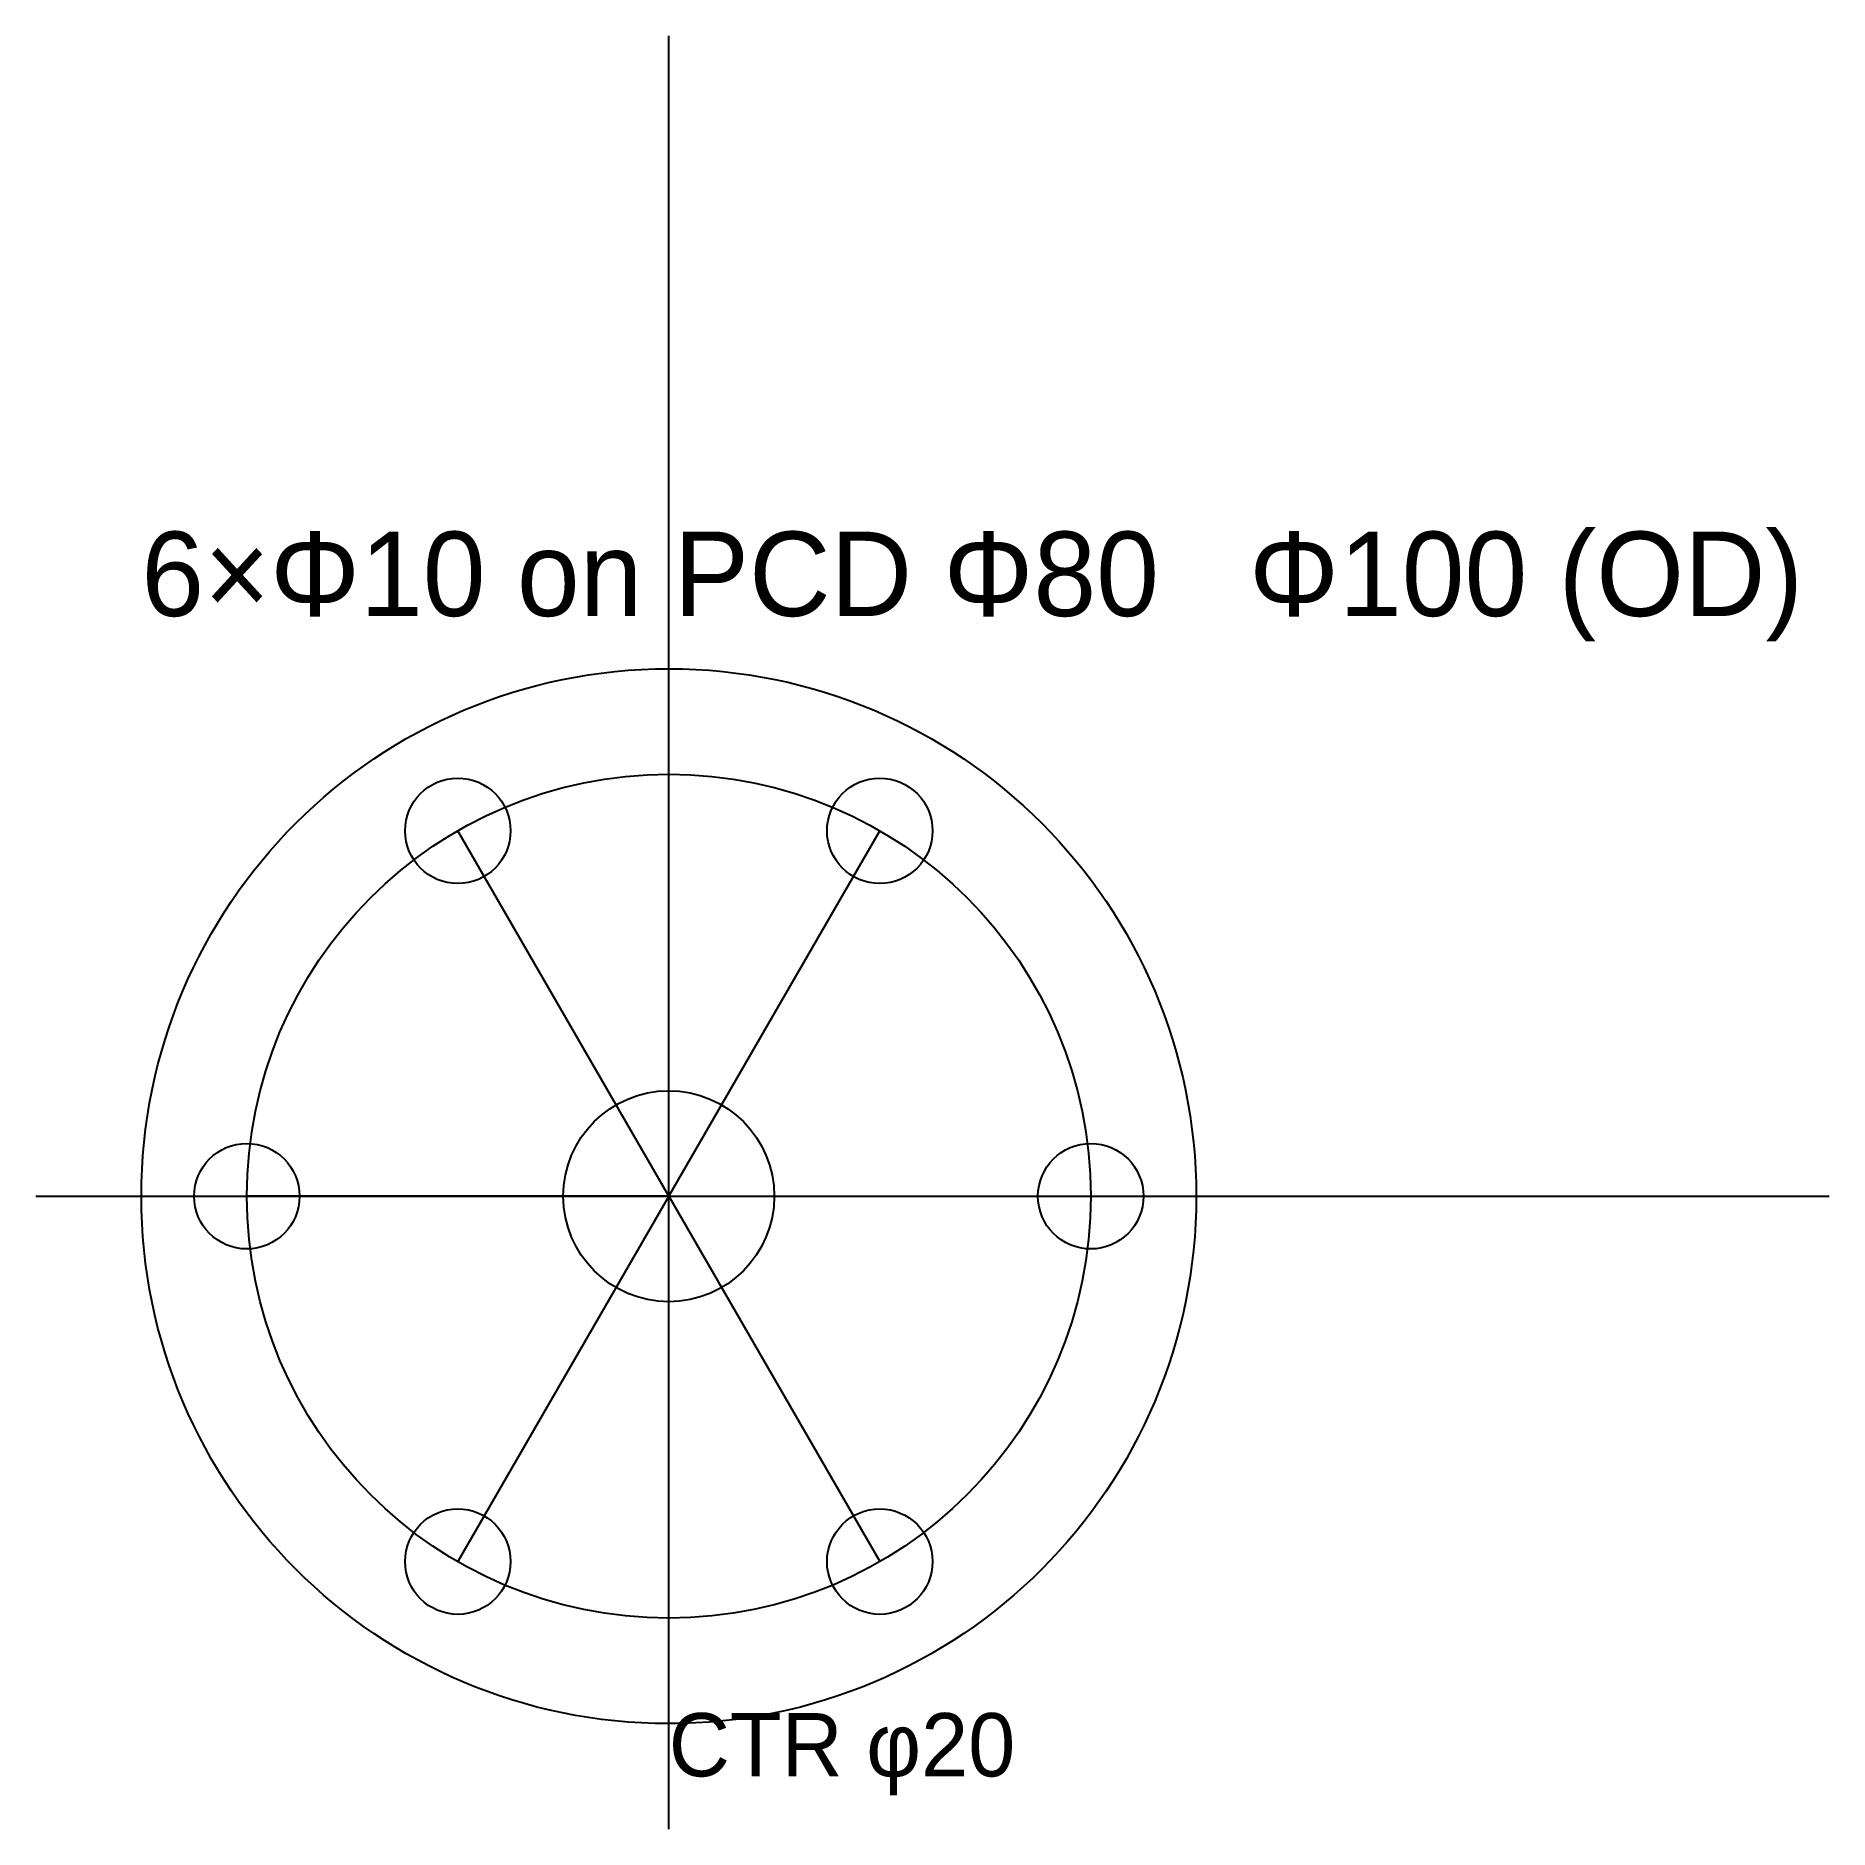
# Model space of a CAD drawing. Header units: metres. Extents: x -60 to 110, y -60 to 110.
import ezdxf

# ---------------------------------------------------------------- set-up
doc = ezdxf.new("R2010")
doc.units = ezdxf.units.M
for name, color, linetype in [('BOLT_HOLES', 2, 'Continuous'), ('CENTERLINES', 1, 'Continuous'), ('FLANGE_OUT', 7, 'Continuous'), ('HOLE_CTR', 1, 'Continuous')]:
    doc.layers.add(name, color=color, linetype=linetype)

msp = doc.modelspace()

# ---------------------------------------------------------------- linework, layer by layer
at = {"layer": 'BOLT_HOLES'}
for centre in [(-20, 34.64), (20, 34.64), (-40, 0), (40, 0), (-20, -34.64), (20, -34.64)]:
    msp.add_circle(centre, 5, dxfattribs=at)
at = {"layer": 'CENTERLINES'}
for p, q in [((0, -60), (0, 110)), ((0, 0), (-20, 34.64)), ((0, 0), (20, 34.64)), ((-60, 0), (110, 0)), ((0, 0), (-40, 0)), ((0, 0), (-20, -34.64)), ((0, 0), (40, 0)), ((0, 0), (20, -34.64))]:
    msp.add_line(p, q, dxfattribs=at)
msp.add_circle((0, 0), 40, dxfattribs=at)
at = {"layer": 'FLANGE_OUT'}
msp.add_circle((0, 0), 50, dxfattribs=at)
at = {"layer": 'HOLE_CTR'}
msp.add_circle((0, 0), 10, dxfattribs=at)

# ---------------------------------------------------------------- texts
at = {"layer": 'BOLT_HOLES', "color": 4}
msp.add_text('6×Φ10 on PCD Φ80', height=8, dxfattribs=at).set_placement((-50, 55))
at = {"layer": 'FLANGE_OUT', "color": 3}
msp.add_text('Φ100 (OD)', height=8, dxfattribs=at).set_placement((55, 55))
at = {"layer": 'HOLE_CTR', "color": 5}
msp.add_text('CTR φ20', height=6, dxfattribs=at).set_placement((0, -55))

doc.saveas('drawing.dxf')
